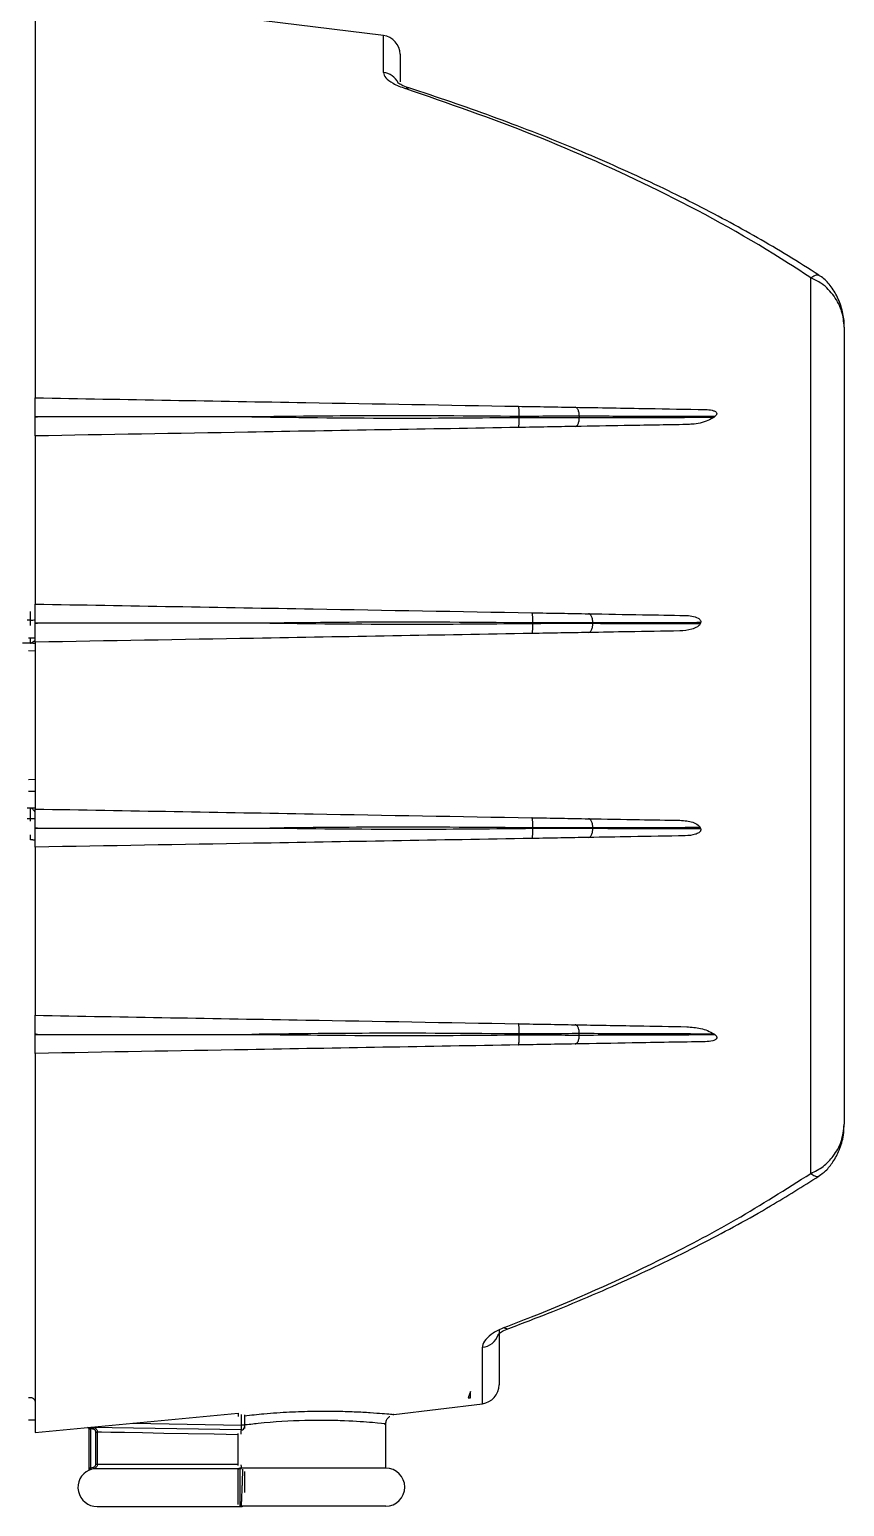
# Model space of a CAD drawing. Extents: x 7 to 135, y 3 to 97.
# Drawn here: x 105.506 to 108.074, y 39.023 to 43.678 of the extents above; entities that cross this region are included whole.
import ezdxf

# ---------------------------------------------------------------- set-up
doc = ezdxf.new("R2010")
doc.units = 0
doc.header["$MEASUREMENT"] = 0
doc.layers.add('OBJECT', color=7, linetype='CONTINUOUS')

msp = doc.modelspace()

# ---------------------------------------------------------------- linework, layer by layer
at = {"layer": 'OBJECT'}
for p, q in [((106.6211, 43.6591), (105.5237, 43.7939)), ((105.5237, 43.7939), (105.5237, 42.5169)), ((106.6211, 43.5423), (106.6211, 43.6591)), ((106.6737, 43.5996), (106.6737, 43.5132)), ((107.9684, 40.0727), (107.9684, 42.8951)), ((107.9949, 42.9026), (107.9937, 42.9036)), ((108.0737, 42.7399), (108.0737, 40.2278)), ((105.5237, 42.457), (105.5237, 42.4567)), ((107.0495, 42.4583), (107.0495, 42.4554)), ((107.2386, 42.4592), (107.2386, 42.4546)), ((105.5237, 42.3969), (105.5237, 41.8669)), ((105.509, 41.8164), (105.4986, 41.8164)), ((105.509, 41.8164), (105.4986, 41.8164)), ((105.509, 41.8164), (105.509, 41.843)), ((105.509, 41.7991), (105.509, 41.8164)), ((105.5237, 41.807), (105.5237, 41.8067)), ((107.0922, 41.8076), (107.0922, 41.8062)), ((107.2813, 41.8074), (107.2813, 41.8063)), ((105.5031, 41.7603), (105.509, 41.7602)), ((105.509, 41.7433), (105.4844, 41.7437)), ((105.5031, 41.7206), (105.5237, 41.72)), ((105.5237, 41.7469), (105.5237, 41.2209)), ((105.5237, 41.314), (105.5031, 41.3134)), ((105.5031, 41.2772), (105.5237, 41.2778)), ((105.4988, 41.2243), (105.509, 41.2244)), ((105.509, 41.1905), (105.4984, 41.1903)), ((105.509, 41.1831), (105.509, 41.1905)), ((105.5237, 41.1607), (105.5237, 41.161)), ((107.0922, 41.1602), (107.0922, 41.1616)), ((107.2813, 41.1603), (107.2813, 41.1614)), ((105.509, 41.1235), (105.509, 41.1395)), ((105.5237, 41.1009), (105.5237, 40.5709)), ((105.5237, 40.5107), (105.5237, 40.511)), ((107.0495, 40.5094), (107.0495, 40.5123)), ((107.2386, 40.5086), (107.2386, 40.5132)), ((105.5237, 40.4509), (105.5237, 39.2557)), ((106.9857, 39.5792), (106.9857, 39.4065)), ((106.9331, 39.3469), (106.9331, 39.5246)), ((106.8957, 39.3852), (106.8888, 39.3655)), ((106.8957, 39.3655), (106.8957, 39.3852)), ((105.5148, 39.3652), (105.5031, 39.3656)), ((106.6536, 39.3126), (106.9331, 39.3469)), ((106.8888, 39.3655), (106.8957, 39.3655)), ((105.5031, 39.296), (105.5237, 39.2956)), ((105.5237, 39.2557), (106.1637, 39.3165)), ((105.8315, 39.285), (106.1744, 39.279)), ((106.1637, 39.3165), (106.1637, 39.3066)), ((106.1744, 39.279), (106.1744, 39.313)), ((106.1837, 39.3118), (106.1837, 39.279)), ((105.6888, 39.2725), (105.6987, 39.2674)), ((105.6937, 39.2675), (105.6888, 39.2725)), ((105.6937, 39.2673), (105.6937, 39.2675)), ((105.6937, 39.2673), (105.6987, 39.2673)), ((105.6937, 39.1445), (105.6937, 39.2673)), ((106.1736, 39.264), (105.6979, 39.2723)), ((105.6987, 39.2674), (105.6987, 39.2673)), ((105.7049, 39.2672), (105.6987, 39.2673)), ((105.6987, 39.2673), (105.6987, 39.1445)), ((105.7148, 39.2572), (105.7197, 39.2572)), ((105.7148, 39.1565), (105.7148, 39.2572)), ((105.7197, 39.2572), (105.7197, 39.1565)), ((106.1637, 39.1524), (106.1637, 39.2532)), ((106.1837, 39.279), (106.1744, 39.279)), ((106.1837, 39.279), (106.1837, 39.274)), ((106.6287, 39.1439), (106.6287, 39.2836)), ((105.6987, 39.1445), (105.7067, 39.1467)), ((105.7148, 39.1565), (105.7197, 39.1565)), ((105.7197, 39.1565), (106.1637, 39.1565)), ((105.6937, 39.1445), (105.6987, 39.1445)), ((106.1737, 39.1418), (105.7077, 39.1418)), ((106.1688, 39.1428), (106.1672, 39.1428)), ((106.1687, 39.1439), (106.1688, 39.1424)), ((106.6287, 39.1439), (106.1687, 39.1439)), ((105.7187, 39.023), (106.1737, 39.023)), ((106.1688, 39.0253), (106.1687, 39.0239)), ((106.6287, 39.0239), (106.1688, 39.0239))]:
    msp.add_line(p, q, dxfattribs=at)
at = {"layer": 'OBJECT', "flags": 128}
for points in [[(106.6903, 43.4915), (106.6968, 43.4938), (106.7014, 43.4934)], [(107.9684, 42.8951), (107.9781, 42.9018), (107.9865, 42.9048), (107.993, 42.904), (107.9937, 42.9036)], [(107.9684, 40.0727), (107.9781, 40.0659), (107.9865, 40.0629), (107.993, 40.0637), (107.9937, 40.0641)], [(106.1637, 39.2492), (106.0879, 39.2505), (106.0055, 39.252), (105.9293, 39.2534), (105.8618, 39.2546), (105.8054, 39.2556), (105.762, 39.2564), (105.7331, 39.2569), (105.7197, 39.2572)]]:
    msp.add_lwpolyline(points, dxfattribs=at)
at = {"layer": 'OBJECT'}
for centre, radius, start, end in [((106.6137, 43.5996), 0.06, 0, 83), ((106.6149, 43.4829), 0.0597, 26.9163, 84.0578), ((105.5126, 41.8424), 0.0262, 262.2081, 295.2594), ((105.5126, 41.8424), 0.0262, 262.2075, 295.2622), ((105.5126, 41.7908), 0.0308, 263.3285, 291.2193), ((105.5126, 41.1614), 0.0292, 67.5368, 97.0247), ((105.5125, 41.0993), 0.0245, 62.7942, 98.3042), ((105.5125, 41.0992), 0.0245, 62.7926, 98.3037), ((106.9277, 39.5833), 0.0589, 275.1683, 341.069), ((107.0119, 39.5974), 0.0142, 227.6151, 286.9572), ((106.9257, 39.4065), 0.06, 277, 0), ((105.6974, 39.3386), 0.0713, 267.0256, 270.9761), ((105.6333, 39.2697), 0.0716, 357.9998, 2.0002), ((106.1737, 39.274), 0.01, 269, 0), ((105.6336, 39.1306), 0.0749, 8.6257, 12.4394), ((105.7187, 39.083), 0.06, 114.6066, 270), ((106.6287, 39.0839), 0.06, 270, 90)]:
    msp.add_arc(centre, radius, start, end, dxfattribs=at)
for centre, major_axis, ratio, start_param, end_param in [((110.1424, 41.4839), (3.0188, 0), 0.564143, 2.532933, 2.534061), ((110.5056, 41.4839), (2.9415, 0), 0.564143, 2.944733, 2.946684), ((110.5056, 41.4839), (2.9415, 0), 0.564143, 3.336501, 3.338452), ((110.1424, 41.4839), (3.0188, 0), 0.564143, 3.749125, 3.750253), ((106.1737, 39.279), (0.0002, 0.015), 0.044174, 3.141335, 4.713288)]:
    msp.add_ellipse(centre, major_axis=major_axis, ratio=ratio, start_param=start_param, end_param=end_param, dxfattribs=at)
for points, knots in [([(106.6211, 43.5423), (106.6227, 43.5369), (106.6259, 43.5259), (106.65, 43.5072), (106.6766, 43.4968), (106.6903, 43.4915)], [0, 0, 0, 0, 0.32654, 0.652945, 1, 1, 1, 1]), ([(106.7015, 43.4934), (106.701, 43.4936), (106.6919, 43.4962), (106.679, 43.5019), (106.6674, 43.5089), (106.6663, 43.51), (106.6658, 43.5104)], [0, 0, 0, 0, 0.020619, 0.417902, 0.754577, 1, 1, 1, 1]), ([(107.9684, 42.8951), (107.9373, 42.9153), (107.7818, 43.0166), (107.4926, 43.1737), (107.0959, 43.3509), (106.8257, 43.4445), (106.6903, 43.4915)], [0, 0, 0, 0, 0.077798, 0.389331, 0.69397, 1, 1, 1, 1]), ([(107.9937, 42.9036), (107.9613, 42.9241), (107.8658, 42.9848), (107.6989, 43.0794), (107.487, 43.1868), (107.2566, 43.2903), (107.0101, 43.3882), (106.8225, 43.4541), (106.7184, 43.4879), (106.7014, 43.4934)], [0, 0, 0, 0, 0.079797, 0.235742, 0.401344, 0.578667, 0.767792, 0.962012, 1, 1, 1, 1]), ([(108.0737, 42.7399), (108.0721, 42.7567), (108.0686, 42.7906), (108.043, 42.8389), (108.0083, 42.8761), (107.9799, 42.8896), (107.9684, 42.8951)], [0, 0, 0, 0, 0.261321, 0.527903, 0.808326, 1, 1, 1, 1]), ([(108.0735, 42.7402), (108.0736, 42.7416), (108.0744, 42.7575), (108.0689, 42.7896), (108.0546, 42.8332), (108.0311, 42.8701), (108.0102, 42.8937), (107.9961, 42.9012), (107.9932, 42.9028)], [0, 0, 0, 0, 0.021417, 0.250322, 0.506534, 0.742974, 0.94685, 1, 1, 1, 1]), ([(105.5237, 42.5169), (105.808, 42.5119), (106.3156, 42.503), (106.8229, 42.4942), (107.0462, 42.4903)], [0, 0, 0, 0, 0.560011, 1, 1, 1, 1]), ([(105.5237, 42.457), (105.5237, 42.4637), (105.5237, 42.4771), (105.5237, 42.4949), (105.5237, 42.5085), (105.5237, 42.5158), (105.5237, 42.5166), (105.5237, 42.5169)], [0, 0, 0, 0, 0.212706, 0.425419, 0.638708, 0.85337, 1, 1, 1, 1]), ([(105.5307, 42.4569), (105.5294, 42.4569), (105.5271, 42.4569), (105.5248, 42.457), (105.5237, 42.457)], [0, 0, 0, 0, 0.56, 1, 1, 1, 1]), ([(105.5237, 42.4567), (105.525, 42.4568), (105.5273, 42.4568), (105.5296, 42.4568), (105.5307, 42.4569)], [0, 0, 0, 0, 0.5600019, 1, 1, 1, 1]), ([(105.5237, 42.3969), (105.5237, 42.3974), (105.5237, 42.3985), (105.5237, 42.4076), (105.5237, 42.4223), (105.5237, 42.4397), (105.5237, 42.4516), (105.5237, 42.4567)], [0, 0, 0, 0, 0.1875984, 0.4047591, 0.62077, 0.8351717, 1, 1, 1, 1]), ([(106.2069, 42.4569), (106.2063, 42.4569), (106.0873, 42.4569), (105.8836, 42.4569), (105.6594, 42.4569), (105.5529, 42.4569), (105.5312, 42.4569), (105.5307, 42.4569)], [0, 0, 0, 0, 0.002912, 0.527889, 0.903606, 0.997536, 1, 1, 1, 1]), ([(107.0495, 42.4583), (106.8923, 42.4595), (106.6114, 42.4616), (106.3305, 42.4583), (106.2069, 42.4569)], [0, 0, 0, 0, 0.559938, 1, 1, 1, 1]), ([(106.2069, 42.4569), (106.3642, 42.455), (106.6451, 42.4516), (106.926, 42.4543), (107.0495, 42.4554)], [0, 0, 0, 0, 0.560063, 1, 1, 1, 1]), ([(107.0495, 42.4583), (107.0495, 42.4623), (107.0496, 42.4685), (107.0492, 42.4759), (107.0488, 42.4811), (107.0482, 42.4852), (107.0474, 42.4892), (107.0467, 42.4899), (107.0462, 42.4903)], [0, 0, 0, 0, 0.239486, 0.36838, 0.499998, 0.631621, 0.760509, 1, 1, 1, 1]), ([(107.0462, 42.4903), (107.0773, 42.4897), (107.1398, 42.4887), (107.1966, 42.4877), (107.2251, 42.4872)], [0, 0, 0, 0, 0.498897, 1, 1, 1, 1]), ([(107.0462, 42.4234), (107.0467, 42.4239), (107.0474, 42.4245), (107.0482, 42.4285), (107.0488, 42.4327), (107.0492, 42.4378), (107.0496, 42.4452), (107.0495, 42.4514), (107.0495, 42.4554)], [0, 0, 0, 0, 0.239491, 0.368379, 0.5, 0.63162, 0.760514, 1, 1, 1, 1]), ([(107.2386, 42.4592), (107.2087, 42.459), (107.1488, 42.4587), (107.0826, 42.4584), (107.0495, 42.4583)], [0, 0, 0, 0, 0.500039, 1, 1, 1, 1]), ([(107.0495, 42.4554), (107.0826, 42.4553), (107.1488, 42.4551), (107.2087, 42.4547), (107.2386, 42.4546)], [0, 0, 0, 0, 0.4999611, 1, 1, 1, 1]), ([(107.2386, 42.4592), (107.2385, 42.4627), (107.2382, 42.4681), (107.2366, 42.4746), (107.2349, 42.479), (107.2327, 42.4826), (107.2295, 42.4862), (107.2268, 42.4868), (107.2251, 42.4872)], [0, 0, 0, 0, 0.239577, 0.368441, 0.5, 0.631562, 0.760425, 1, 1, 1, 1]), ([(107.2251, 42.4872), (107.3017, 42.4858), (107.4384, 42.4834), (107.5754, 42.4811), (107.6357, 42.48)], [0, 0, 0, 0, 0.559994, 1, 1, 1, 1]), ([(107.2251, 42.4266), (107.2268, 42.427), (107.2295, 42.4276), (107.2327, 42.4311), (107.2349, 42.4347), (107.2366, 42.4392), (107.2382, 42.4457), (107.2385, 42.4511), (107.2386, 42.4546)], [0, 0, 0, 0, 0.239575, 0.368436, 0.5, 0.631559, 0.76042, 1, 1, 1, 1]), ([(107.6657, 42.4576), (107.586, 42.4577), (107.4436, 42.4579), (107.3012, 42.4588), (107.2386, 42.4592)], [0, 0, 0, 0, 0.560009, 1, 1, 1, 1]), ([(107.2386, 42.4546), (107.318, 42.4546), (107.4597, 42.4545), (107.6014, 42.4556), (107.6637, 42.456)], [0, 0, 0, 0, 0.560012, 1, 1, 1, 1]), ([(107.6637, 42.456), (107.6572, 42.4522), (107.6366, 42.4401), (107.6058, 42.4342), (107.5831, 42.433), (107.5775, 42.4327)], [0, 0, 0, 0, 0.259599, 0.81953, 1, 1, 1, 1]), ([(107.6357, 42.48), (107.643, 42.4797), (107.6533, 42.4792), (107.6644, 42.4755), (107.6689, 42.4727), (107.6709, 42.4704), (107.6718, 42.4679), (107.6717, 42.4652), (107.67, 42.4614), (107.6674, 42.4591), (107.6657, 42.4576)], [0, 0, 0, 0, 0.401429, 0.570188, 0.633486, 0.697357, 0.744461, 0.791503, 0.861688, 1, 1, 1, 1]), ([(107.0462, 42.4234), (106.7619, 42.4185), (106.2544, 42.4096), (105.747, 42.4008), (105.5237, 42.3969)], [0, 0, 0, 0, 0.560009, 1, 1, 1, 1]), ([(107.2251, 42.4266), (107.1966, 42.4261), (107.1398, 42.4251), (107.0773, 42.424), (107.0462, 42.4234)], [0, 0, 0, 0, 0.501103, 1, 1, 1, 1]), ([(107.5775, 42.4327), (107.5116, 42.4316), (107.3938, 42.4295), (107.2766, 42.4275), (107.2251, 42.4266)], [0, 0, 0, 0, 0.5600182, 1, 1, 1, 1]), ([(105.5237, 41.8669), (105.816, 41.8618), (106.3378, 41.8527), (106.8594, 41.8436), (107.0889, 41.8395)], [0, 0, 0, 0, 0.56001, 1, 1, 1, 1]), ([(105.5237, 41.807), (105.5237, 41.8137), (105.5237, 41.8271), (105.5237, 41.8449), (105.5237, 41.8585), (105.5237, 41.8658), (105.5237, 41.8666), (105.5237, 41.8669)], [0, 0, 0, 0, 0.212707, 0.425417, 0.63871, 0.853369, 1, 1, 1, 1]), ([(105.5307, 41.8069), (105.5294, 41.8069), (105.5271, 41.8069), (105.5248, 41.807), (105.5237, 41.807)], [0, 0, 0, 0, 0.56, 1, 1, 1, 1]), ([(105.5237, 41.8067), (105.525, 41.8068), (105.5273, 41.8068), (105.5296, 41.8068), (105.5307, 41.8069)], [0, 0, 0, 0, 0.560002, 1, 1, 1, 1]), ([(105.5237, 41.7469), (105.5237, 41.7474), (105.5237, 41.7485), (105.5237, 41.7576), (105.5237, 41.7723), (105.5237, 41.7897), (105.5237, 41.8016), (105.5237, 41.8067)], [0, 0, 0, 0, 0.187598, 0.40476, 0.620774, 0.835176, 1, 1, 1, 1]), ([(106.2629, 41.8069), (106.2622, 41.8069), (106.1246, 41.8069), (105.9022, 41.8069), (105.6594, 41.8069), (105.5529, 41.8069), (105.5312, 41.8069), (105.5307, 41.8069)], [0, 0, 0, 0, 0.002739, 0.563972, 0.910975, 0.997726, 1, 1, 1, 1]), ([(107.0922, 41.8076), (106.9374, 41.8088), (106.661, 41.8111), (106.3845, 41.8082), (106.2629, 41.8069)], [0, 0, 0, 0, 0.559941, 1, 1, 1, 1]), ([(106.2629, 41.8069), (106.4177, 41.8052), (106.6942, 41.8022), (106.9706, 41.805), (107.0922, 41.8062)], [0, 0, 0, 0, 0.560059, 1, 1, 1, 1]), ([(107.0922, 41.8076), (107.0922, 41.8116), (107.0923, 41.8178), (107.0919, 41.8252), (107.0915, 41.8303), (107.0909, 41.8344), (107.0901, 41.8384), (107.0894, 41.8391), (107.0889, 41.8395)], [0, 0, 0, 0, 0.239486, 0.368382, 0.500003, 0.63162, 0.760514, 1, 1, 1, 1]), ([(107.0889, 41.8395), (107.12, 41.839), (107.1823, 41.8379), (107.2389, 41.8369), (107.2673, 41.8364)], [0, 0, 0, 0, 0.4992737, 1, 1, 1, 1]), ([(107.0889, 41.7742), (107.0894, 41.7746), (107.0901, 41.7753), (107.0909, 41.7793), (107.0915, 41.7834), (107.0919, 41.7885), (107.0923, 41.796), (107.0922, 41.8022), (107.0922, 41.8062)], [0, 0, 0, 0, 0.2394857, 0.3683798, 0.4999976, 0.6316166, 0.760514, 1, 1, 1, 1]), ([(107.2813, 41.8074), (107.2514, 41.8074), (107.1915, 41.8074), (107.1253, 41.8075), (107.0922, 41.8076)], [0, 0, 0, 0, 0.500043, 1, 1, 1, 1]), ([(107.0922, 41.8062), (107.1253, 41.8062), (107.1915, 41.8063), (107.2514, 41.8063), (107.2813, 41.8063)], [0, 0, 0, 0, 0.499957, 1, 1, 1, 1]), ([(107.2813, 41.8074), (107.2811, 41.8111), (107.2809, 41.8166), (107.2792, 41.8234), (107.2774, 41.828), (107.2752, 41.8317), (107.2719, 41.8354), (107.2691, 41.836), (107.2673, 41.8364)], [0, 0, 0, 0, 0.239578, 0.368438, 0.500002, 0.631562, 0.760427, 1, 1, 1, 1]), ([(107.2673, 41.8364), (107.3242, 41.8354), (107.4259, 41.8337), (107.5279, 41.8319), (107.5727, 41.8311)], [0, 0, 0, 0, 0.55998, 1, 1, 1, 1]), ([(107.2673, 41.7773), (107.2691, 41.7777), (107.2719, 41.7784), (107.2752, 41.782), (107.2774, 41.7857), (107.2792, 41.7904), (107.2809, 41.7971), (107.2811, 41.8027), (107.2813, 41.8063)], [0, 0, 0, 0, 0.239573, 0.368437, 0.499999, 0.631563, 0.760424, 1, 1, 1, 1]), ([(107.6209, 41.8084), (107.5575, 41.8081), (107.4443, 41.8075), (107.3311, 41.8074), (107.2813, 41.8074)], [0, 0, 0, 0, 0.560013, 1, 1, 1, 1]), ([(107.2813, 41.8063), (107.3445, 41.8059), (107.4573, 41.8052), (107.5701, 41.8053), (107.6198, 41.8053)], [0, 0, 0, 0, 0.560015, 1, 1, 1, 1]), ([(107.6198, 41.8053), (107.619, 41.8037), (107.6168, 41.7997), (107.6077, 41.793), (107.5873, 41.7848), (107.5682, 41.7833), (107.5556, 41.7823)], [0, 0, 0, 0, 0.0729665, 0.1943365, 0.4686994, 1, 1, 1, 1]), ([(107.5727, 41.8311), (107.5796, 41.8307), (107.5932, 41.8299), (107.6084, 41.8258), (107.6169, 41.8201), (107.6198, 41.817), (107.6213, 41.8136), (107.6215, 41.8107), (107.6211, 41.8091), (107.6209, 41.8084)], [0, 0, 0, 0, 0.347786, 0.698121, 0.777967, 0.85834, 0.911742, 0.965437, 1, 1, 1, 1]), ([(105.509, 41.7433), (105.509, 41.7435), (105.5091, 41.7438), (105.5091, 41.7464), (105.5091, 41.7502), (105.5091, 41.755), (105.509, 41.7584), (105.509, 41.7602)], [0, 0, 0, 0, 0.19884, 0.397675, 0.596349, 0.794927, 1, 1, 1, 1]), ([(105.509, 41.7433), (105.509, 41.7433), (105.5098, 41.7433), (105.5113, 41.7438), (105.5145, 41.7462), (105.5188, 41.7499), (105.5229, 41.752), (105.5235, 41.7525), (105.5237, 41.7528)], [0, 0, 0, 0, 0.004826, 0.167632, 0.323939, 0.635589, 0.851935, 1, 1, 1, 1]), ([(107.0889, 41.7742), (106.7967, 41.7691), (106.2749, 41.76), (105.7533, 41.7509), (105.5237, 41.7469)], [0, 0, 0, 0, 0.560008, 1, 1, 1, 1]), ([(107.2673, 41.7773), (107.2389, 41.7768), (107.1823, 41.7758), (107.12, 41.7747), (107.0889, 41.7742)], [0, 0, 0, 0, 0.5007263, 1, 1, 1, 1]), ([(107.5556, 41.7823), (107.5016, 41.7814), (107.4052, 41.7797), (107.3094, 41.778), (107.2673, 41.7773)], [0, 0, 0, 0, 0.560039, 1, 1, 1, 1]), ([(105.5233, 41.743), (105.5221, 41.7431), (105.5188, 41.7431), (105.5137, 41.7432), (105.5101, 41.7433), (105.5091, 41.7433), (105.509, 41.7433)], [0, 0, 0, 0, 0.282292, 0.802279, 0.988205, 1, 1, 1, 1]), ([(105.509, 41.2244), (105.5091, 41.2244), (105.5113, 41.2245), (105.516, 41.2246), (105.5199, 41.2246), (105.5218, 41.2247)], [0, 0, 0, 0, 0.012928, 0.492105, 1, 1, 1, 1]), ([(105.509, 41.1905), (105.509, 41.1938), (105.5091, 41.2006), (105.5091, 41.2102), (105.5091, 41.2179), (105.5091, 41.2234), (105.509, 41.2241), (105.509, 41.2244)], [0, 0, 0, 0, 0.19802, 0.396023, 0.593896, 0.791712, 1, 1, 1, 1]), ([(105.5237, 41.21), (105.5235, 41.2108), (105.5229, 41.2125), (105.5184, 41.2178), (105.5135, 41.2233), (105.5101, 41.2245), (105.509, 41.2244), (105.509, 41.2244)], [0, 0, 0, 0, 0.162034, 0.354588, 0.79045, 0.995241, 1, 1, 1, 1]), ([(105.5237, 41.2209), (105.816, 41.2158), (106.3378, 41.2067), (106.8594, 41.1976), (107.0889, 41.1935)], [0, 0, 0, 0, 0.56001, 1, 1, 1, 1]), ([(105.5237, 41.161), (105.5237, 41.1669), (105.5237, 41.1795), (105.5237, 41.197), (105.5237, 41.2111), (105.5237, 41.2195), (105.5237, 41.2204), (105.5237, 41.2209)], [0, 0, 0, 0, 0.187683, 0.400359, 0.613503, 0.827951, 1, 1, 1, 1]), ([(107.0922, 41.1616), (107.0922, 41.1656), (107.0923, 41.1718), (107.0919, 41.1792), (107.0915, 41.1843), (107.0909, 41.1884), (107.0901, 41.1924), (107.0894, 41.1931), (107.0889, 41.1935)], [0, 0, 0, 0, 0.239485, 0.368383, 0.500002, 0.63162, 0.760514, 1, 1, 1, 1]), ([(107.0889, 41.1935), (107.12, 41.193), (107.1823, 41.1919), (107.2389, 41.1909), (107.2673, 41.1904)], [0, 0, 0, 0, 0.499274, 1, 1, 1, 1]), ([(105.5307, 41.1609), (105.5294, 41.1609), (105.5271, 41.1609), (105.5248, 41.161), (105.5237, 41.161)], [0, 0, 0, 0, 0.56, 1, 1, 1, 1]), ([(105.5237, 41.1607), (105.525, 41.1608), (105.5273, 41.1608), (105.5296, 41.1608), (105.5307, 41.1609)], [0, 0, 0, 0, 0.560002, 1, 1, 1, 1]), ([(105.5237, 41.1009), (105.5237, 41.1015), (105.5237, 41.1029), (105.5237, 41.1134), (105.5237, 41.1287), (105.5237, 41.1455), (105.5237, 41.1565), (105.5237, 41.1607)], [0, 0, 0, 0, 0.2172, 0.434331, 0.650168, 0.864392, 1, 1, 1, 1]), ([(105.5307, 41.1609), (105.5312, 41.1609), (105.6688, 41.1609), (105.891, 41.1609), (106.1338, 41.1609), (106.2404, 41.1609), (106.2622, 41.1609), (106.2629, 41.1609)], [0, 0, 0, 0, 0.0022739, 0.5635065, 0.91051, 0.9972608, 1, 1, 1, 1]), ([(107.0922, 41.1616), (106.9374, 41.1628), (106.661, 41.1651), (106.3845, 41.1622), (106.2629, 41.1609)], [0, 0, 0, 0, 0.559941, 1, 1, 1, 1]), ([(106.2629, 41.1609), (106.4177, 41.1592), (106.6942, 41.1562), (106.9706, 41.159), (107.0922, 41.1602)], [0, 0, 0, 0, 0.560059, 1, 1, 1, 1]), ([(107.0889, 41.1282), (107.0894, 41.1286), (107.0901, 41.1293), (107.0909, 41.1333), (107.0915, 41.1374), (107.0919, 41.1425), (107.0923, 41.15), (107.0922, 41.1562), (107.0922, 41.1602)], [0, 0, 0, 0, 0.239486, 0.36838, 0.499998, 0.631617, 0.760515, 1, 1, 1, 1]), ([(107.2813, 41.1614), (107.2514, 41.1614), (107.1915, 41.1614), (107.1253, 41.1615), (107.0922, 41.1616)], [0, 0, 0, 0, 0.500043, 1, 1, 1, 1]), ([(107.0922, 41.1602), (107.1253, 41.1602), (107.1915, 41.1603), (107.2514, 41.1603), (107.2813, 41.1603)], [0, 0, 0, 0, 0.499957, 1, 1, 1, 1]), ([(107.2813, 41.1614), (107.2811, 41.1651), (107.2809, 41.1706), (107.2792, 41.1774), (107.2774, 41.182), (107.2752, 41.1857), (107.2719, 41.1894), (107.2691, 41.19), (107.2673, 41.1904)], [0, 0, 0, 0, 0.239578, 0.368437, 0.500002, 0.631563, 0.760427, 1, 1, 1, 1]), ([(107.2673, 41.1904), (107.321, 41.1895), (107.4169, 41.1878), (107.5132, 41.1861), (107.5556, 41.1854)], [0, 0, 0, 0, 0.559976, 1, 1, 1, 1]), ([(107.2673, 41.1313), (107.2691, 41.1317), (107.2719, 41.1324), (107.2752, 41.136), (107.2774, 41.1397), (107.2792, 41.1444), (107.2809, 41.1511), (107.2811, 41.1567), (107.2813, 41.1603)], [0, 0, 0, 0, 0.239573, 0.368437, 0.499998, 0.631563, 0.760423, 1, 1, 1, 1]), ([(107.6198, 41.1625), (107.5566, 41.1622), (107.4438, 41.1618), (107.3309, 41.1615), (107.2813, 41.1614)], [0, 0, 0, 0, 0.560004, 1, 1, 1, 1]), ([(107.2813, 41.1603), (107.3447, 41.1601), (107.4579, 41.1596), (107.5711, 41.1594), (107.6209, 41.1593)], [0, 0, 0, 0, 0.5600038, 1, 1, 1, 1]), ([(107.5556, 41.1854), (107.5628, 41.185), (107.5765, 41.1842), (107.5961, 41.1796), (107.6099, 41.1736), (107.6175, 41.1669), (107.6191, 41.1638), (107.6198, 41.1625)], [0, 0, 0, 0, 0.307715, 0.577846, 0.849689, 0.938704, 1, 1, 1, 1]), ([(107.6209, 41.1593), (107.6211, 41.1583), (107.6216, 41.1563), (107.621, 41.153), (107.6188, 41.1494), (107.6134, 41.1448), (107.5981, 41.1382), (107.5835, 41.1373), (107.5727, 41.1366)], [0, 0, 0, 0, 0.052381, 0.104942, 0.166386, 0.263156, 0.457422, 1, 1, 1, 1]), ([(107.0889, 41.1282), (106.7967, 41.1231), (106.2749, 41.114), (105.7533, 41.1049), (105.5237, 41.1009)], [0, 0, 0, 0, 0.560008, 1, 1, 1, 1]), ([(107.2673, 41.1313), (107.2389, 41.1308), (107.1823, 41.1298), (107.12, 41.1287), (107.0889, 41.1282)], [0, 0, 0, 0, 0.500726, 1, 1, 1, 1]), ([(107.5727, 41.1366), (107.5156, 41.1356), (107.4134, 41.1339), (107.3119, 41.1321), (107.2673, 41.1313)], [0, 0, 0, 0, 0.560034, 1, 1, 1, 1]), ([(105.5237, 40.5709), (105.808, 40.5659), (106.3156, 40.557), (106.8229, 40.5482), (107.0462, 40.5443)], [0, 0, 0, 0, 0.560011, 1, 1, 1, 1]), ([(105.5237, 40.511), (105.5237, 40.5169), (105.5237, 40.5295), (105.5237, 40.547), (105.5237, 40.5611), (105.5237, 40.5695), (105.5237, 40.5704), (105.5237, 40.5709)], [0, 0, 0, 0, 0.18768, 0.400356, 0.6135, 0.827951, 1, 1, 1, 1]), ([(107.0495, 40.5123), (107.0495, 40.5163), (107.0496, 40.5225), (107.0492, 40.5299), (107.0488, 40.5351), (107.0482, 40.5392), (107.0474, 40.5432), (107.0467, 40.5439), (107.0462, 40.5443)], [0, 0, 0, 0, 0.239485, 0.368379, 0.499998, 0.631621, 0.760509, 1, 1, 1, 1]), ([(107.0462, 40.5443), (107.0773, 40.5437), (107.1398, 40.5427), (107.1966, 40.5417), (107.2251, 40.5412)], [0, 0, 0, 0, 0.498897, 1, 1, 1, 1]), ([(105.5307, 40.5109), (105.5294, 40.5109), (105.5271, 40.5109), (105.5248, 40.511), (105.5237, 40.511)], [0, 0, 0, 0, 0.56, 1, 1, 1, 1]), ([(105.5237, 40.5107), (105.525, 40.5108), (105.5273, 40.5108), (105.5296, 40.5108), (105.5307, 40.5109)], [0, 0, 0, 0, 0.560002, 1, 1, 1, 1]), ([(105.5237, 40.4509), (105.5237, 40.4515), (105.5237, 40.4529), (105.5237, 40.4634), (105.5237, 40.4787), (105.5237, 40.4955), (105.5237, 40.5065), (105.5237, 40.5107)], [0, 0, 0, 0, 0.217202, 0.434333, 0.650165, 0.86439, 1, 1, 1, 1]), ([(105.5307, 40.5109), (105.5312, 40.5109), (105.6501, 40.5109), (105.8537, 40.5109), (106.0779, 40.5109), (106.1845, 40.5109), (106.2063, 40.5109), (106.2069, 40.5109)], [0, 0, 0, 0, 0.002464, 0.527441, 0.903158, 0.997088, 1, 1, 1, 1]), ([(107.0495, 40.5123), (106.8923, 40.5135), (106.6114, 40.5156), (106.3305, 40.5123), (106.2069, 40.5109)], [0, 0, 0, 0, 0.5599377, 1, 1, 1, 1]), ([(106.2069, 40.5109), (106.3642, 40.509), (106.6451, 40.5056), (106.926, 40.5083), (107.0495, 40.5094)], [0, 0, 0, 0, 0.560063, 1, 1, 1, 1]), ([(107.0462, 40.4774), (107.0467, 40.4779), (107.0474, 40.4785), (107.0482, 40.4825), (107.0488, 40.4867), (107.0492, 40.4918), (107.0496, 40.4992), (107.0495, 40.5054), (107.0495, 40.5094)], [0, 0, 0, 0, 0.239491, 0.368379, 0.500001, 0.631621, 0.760515, 1, 1, 1, 1]), ([(107.2386, 40.5132), (107.2087, 40.513), (107.1488, 40.5127), (107.0826, 40.5124), (107.0495, 40.5123)], [0, 0, 0, 0, 0.500039, 1, 1, 1, 1]), ([(107.0495, 40.5094), (107.0826, 40.5093), (107.1488, 40.5091), (107.2087, 40.5087), (107.2386, 40.5086)], [0, 0, 0, 0, 0.499961, 1, 1, 1, 1]), ([(107.2386, 40.5132), (107.2385, 40.5167), (107.2382, 40.5221), (107.2366, 40.5286), (107.2349, 40.533), (107.2327, 40.5366), (107.2295, 40.5402), (107.2268, 40.5408), (107.2251, 40.5412)], [0, 0, 0, 0, 0.239578, 0.368441, 0.5, 0.631562, 0.760425, 1, 1, 1, 1]), ([(107.2251, 40.5412), (107.2908, 40.54), (107.4081, 40.538), (107.5258, 40.5359), (107.5775, 40.535)], [0, 0, 0, 0, 0.5599894, 1, 1, 1, 1]), ([(107.2251, 40.4806), (107.2268, 40.481), (107.2295, 40.4816), (107.2327, 40.4851), (107.2349, 40.4887), (107.2366, 40.4932), (107.2382, 40.4997), (107.2385, 40.5051), (107.2386, 40.5086)], [0, 0, 0, 0, 0.239575, 0.368438, 0.5, 0.631559, 0.760422, 1, 1, 1, 1]), ([(107.6637, 40.5117), (107.5844, 40.512), (107.4427, 40.5126), (107.3009, 40.513), (107.2386, 40.5132)], [0, 0, 0, 0, 0.559998, 1, 1, 1, 1]), ([(107.2386, 40.5086), (107.3183, 40.5089), (107.4607, 40.5095), (107.603, 40.5099), (107.6657, 40.5101)], [0, 0, 0, 0, 0.5599983, 1, 1, 1, 1]), ([(107.5775, 40.535), (107.592, 40.5337), (107.6145, 40.5318), (107.6437, 40.5235), (107.657, 40.5157), (107.6637, 40.5117)], [0, 0, 0, 0, 0.472799, 0.731901, 1, 1, 1, 1]), ([(107.6657, 40.5101), (107.6671, 40.5089), (107.6694, 40.5068), (107.6714, 40.5034), (107.6719, 40.5005), (107.6712, 40.4981), (107.6695, 40.4956), (107.6656, 40.4928), (107.6543, 40.4886), (107.6437, 40.4881), (107.6357, 40.4877)], [0, 0, 0, 0, 0.11336, 0.188716, 0.241994, 0.295663, 0.34249, 0.417959, 0.560438, 1, 1, 1, 1]), ([(107.0462, 40.4774), (106.7619, 40.4725), (106.2544, 40.4636), (105.747, 40.4548), (105.5237, 40.4509)], [0, 0, 0, 0, 0.560009, 1, 1, 1, 1]), ([(107.2251, 40.4806), (107.1966, 40.4801), (107.1398, 40.4791), (107.0773, 40.478), (107.0462, 40.4774)], [0, 0, 0, 0, 0.501103, 1, 1, 1, 1]), ([(107.6357, 40.4877), (107.5589, 40.4864), (107.4218, 40.484), (107.2852, 40.4816), (107.2251, 40.4806)], [0, 0, 0, 0, 0.560012, 1, 1, 1, 1]), ([(107.9684, 40.0727), (107.9818, 40.0792), (108.0088, 40.0925), (108.0418, 40.1281), (108.0678, 40.1739), (108.0717, 40.2093), (108.0737, 40.2278)], [0, 0, 0, 0, 0.223098, 0.450964, 0.711814, 1, 1, 1, 1]), ([(107.9934, 40.0645), (108.0008, 40.0698), (108.0181, 40.082), (108.0401, 40.1099), (108.0596, 40.1474), (108.072, 40.1882), (108.0726, 40.2161), (108.0729, 40.2279)], [0, 0, 0, 0, 0.145564, 0.337884, 0.561779, 0.816261, 1, 1, 1, 1]), ([(107.0023, 39.5868), (107.0308, 39.5979), (107.1955, 39.6618), (107.4409, 39.7709), (107.7342, 39.9242), (107.8902, 40.0231), (107.9684, 40.0727)], [0, 0, 0, 0, 0.085246, 0.492531, 0.745832, 1, 1, 1, 1]), ([(107.0161, 39.5837), (107.0625, 39.6015), (107.1931, 39.6515), (107.3996, 39.7401), (107.6285, 39.8511), (107.8251, 39.9582), (107.9431, 40.0323), (107.9937, 40.0641)], [0, 0, 0, 0, 0.137618, 0.386871, 0.620037, 0.837164, 1, 1, 1, 1]), ([(107.0023, 39.5868), (106.99, 39.5813), (106.9653, 39.5701), (106.9416, 39.549), (106.9335, 39.5337), (106.9331, 39.5258), (106.9331, 39.5246)], [0, 0, 0, 0, 0.305397, 0.609717, 0.942896, 1, 1, 1, 1]), ([(106.9822, 39.5643), (106.9821, 39.5642), (106.9814, 39.5631), (106.9856, 39.5679), (106.9961, 39.5751), (107.0093, 39.5807), (107.0163, 39.5837)], [0, 0, 0, 0, 0.058351, 0.339189, 0.650341, 1, 1, 1, 1]), ([(105.509, 39.3669), (105.5107, 39.3666), (105.5141, 39.3661), (105.5185, 39.3632), (105.5219, 39.3591), (105.5235, 39.3548), (105.5237, 39.3521), (105.5237, 39.3511)], [0, 0, 0, 0, 0.216051, 0.431796, 0.654832, 0.88019, 1, 1, 1, 1]), ([(106.6234, 39.2836), (106.625, 39.2834), (106.6322, 39.2826), (106.592, 39.287), (106.5205, 39.2923), (106.4414, 39.2946), (106.3529, 39.294), (106.2623, 39.2891), (106.1961, 39.2809), (106.181, 39.2791)], [0, 0, 0, 0, 0.0611228, 0.2794529, 0.4983388, 0.6085751, 0.7188018, 0.9359299, 1, 1, 1, 1]), ([(106.1837, 39.3087), (106.2041, 39.311), (106.2522, 39.3164), (106.3256, 39.3212), (106.4019, 39.3237), (106.4708, 39.3237), (106.5317, 39.3218), (106.5815, 39.319), (106.6202, 39.316), (106.6445, 39.3138), (106.6557, 39.3127), (106.654, 39.3129), (106.6535, 39.3129)], [0, 0, 0, 0, 0.082011, 0.194138, 0.303134, 0.415314, 0.523942, 0.63571, 0.74443, 0.856365, 0.963952, 1, 1, 1, 1]), ([(106.6292, 39.2833), (106.6292, 39.2855), (106.6291, 39.2912), (106.6329, 39.2989), (106.6373, 39.3046), (106.6403, 39.3066), (106.641, 39.307)], [0, 0, 0, 0, 0.23549, 0.607949, 0.906563, 1, 1, 1, 1]), ([(105.7049, 39.2722), (105.7059, 39.2721), (105.7087, 39.2719), (105.7128, 39.2701), (105.7166, 39.2667), (105.7192, 39.2622), (105.7195, 39.2589), (105.7197, 39.2572)], [0, 0, 0, 0, 0.13363, 0.350722, 0.567252, 0.783574, 1, 1, 1, 1]), ([(105.7148, 39.2572), (105.7147, 39.2583), (105.7144, 39.2605), (105.7127, 39.2635), (105.7102, 39.2658), (105.7074, 39.267), (105.7056, 39.2671), (105.7049, 39.2672)], [0, 0, 0, 0, 0.2162437, 0.432474, 0.6490325, 0.8662601, 1, 1, 1, 1]), ([(106.1735, 39.251), (106.1735, 39.252), (106.1735, 39.2547), (106.1735, 39.2585), (106.1735, 39.2619), (106.1735, 39.2637), (106.1736, 39.2639), (106.1736, 39.264)], [0, 0, 0, 0, 0.138802, 0.374222, 0.609594, 0.845007, 1, 1, 1, 1]), ([(106.1837, 39.274), (106.1837, 39.2739), (106.1837, 39.2735), (106.1837, 39.2716), (106.1837, 39.2692), (106.1837, 39.2686)], [0, 0, 0, 0, 0.339983, 0.856433, 1, 1, 1, 1]), ([(105.7067, 39.1467), (105.7079, 39.147), (105.7101, 39.1477), (105.7127, 39.1501), (105.7144, 39.1531), (105.7147, 39.1554), (105.7148, 39.1565)], [0, 0, 0, 0, 0.263264, 0.509077, 0.754536, 1, 1, 1, 1]), ([(105.7197, 39.1565), (105.7195, 39.1548), (105.7192, 39.1514), (105.7166, 39.147), (105.7127, 39.1434), (105.7094, 39.1423), (105.7077, 39.1418)], [0, 0, 0, 0, 0.24564, 0.491182, 0.736941, 1, 1, 1, 1]), ([(106.1736, 39.1435), (106.1736, 39.1436), (106.1736, 39.1441), (106.1736, 39.1462), (106.1735, 39.1497), (106.1735, 39.1529), (106.1735, 39.1544)], [0, 0, 0, 0, 0.062915, 0.292029, 0.657687, 1, 1, 1, 1]), ([(105.6937, 39.1373), (105.6937, 39.1378), (105.6937, 39.1393), (105.6937, 39.1418), (105.6937, 39.1437), (105.6937, 39.1445)], [0, 0, 0, 0, 0.247648, 0.700177, 1, 1, 1, 1]), ([(105.6968, 39.1385), (105.6968, 39.1385), (105.6962, 39.1383), (105.6951, 39.1378), (105.694, 39.1374), (105.6938, 39.1373), (105.6937, 39.1373)], [0, 0, 0, 0, 0.011423, 0.334575, 0.688689, 1, 1, 1, 1]), ([(105.6987, 39.1445), (105.6985, 39.1441), (105.6982, 39.143), (105.6977, 39.1414), (105.6973, 39.1399), (105.697, 39.1389), (105.6969, 39.1386), (105.6968, 39.1385), (105.6968, 39.1385), (105.6968, 39.1385)], [0, 0, 0, 0, 0.155041, 0.388608, 0.601108, 0.793124, 0.944747, 0.976314, 1, 1, 1, 1]), ([(105.7077, 39.1418), (105.7044, 39.141), (105.7007, 39.1401), (105.6972, 39.1387), (105.6968, 39.1385)], [0, 0, 0, 0, 0.888145, 1, 1, 1, 1]), ([(106.1637, 39.1389), (106.1638, 39.1395), (106.1639, 39.1408), (106.1651, 39.1425), (106.1668, 39.1437), (106.1681, 39.1438), (106.1687, 39.1439)], [0, 0, 0, 0, 0.249886, 0.499775, 0.749881, 1, 1, 1, 1]), ([(106.1637, 39.0289), (106.1637, 39.0297), (106.1637, 39.0313), (106.1637, 39.0441), (106.1637, 39.0622), (106.1637, 39.0839), (106.1637, 39.1055), (106.1637, 39.1236), (106.1637, 39.1364), (106.1637, 39.138), (106.1637, 39.1389)], [0, 0, 0, 0, 0.125028, 0.250036, 0.375028, 0.500012, 0.624995, 0.749983, 0.874984, 1, 1, 1, 1]), ([(106.1688, 39.1424), (106.1688, 39.1412), (106.1688, 39.1389), (106.1688, 39.1324), (106.1688, 39.1218), (106.1688, 39.1055), (106.1688, 39.0839), (106.1688, 39.0622), (106.1688, 39.0459), (106.1688, 39.0354), (106.1688, 39.0288), (106.1688, 39.0265), (106.1688, 39.0253)], [0, 0, 0, 0, 0.079155, 0.15579, 0.2299, 0.369923, 0.499974, 0.630109, 0.770161, 0.844266, 0.92088, 1, 1, 1, 1]), ([(106.1738, 39.024), (106.1738, 39.0237), (106.1739, 39.0231), (106.1741, 39.0271), (106.1744, 39.0347), (106.1749, 39.0468), (106.1755, 39.0617), (106.1761, 39.0764), (106.1767, 39.0911), (106.1772, 39.1047), (106.1776, 39.1167), (106.178, 39.1266), (106.1783, 39.1341), (106.1785, 39.1383), (106.1786, 39.14), (106.1786, 39.1404)], [0, 0, 0, 0, 0.054298, 0.132751, 0.220951, 0.337296, 0.42516, 0.514732, 0.599832, 0.681644, 0.760168, 0.835405, 0.907354, 0.976019, 1, 1, 1, 1]), ([(106.1837, 39.1328), (106.1837, 39.131), (106.1837, 39.1274), (106.1837, 39.1195), (106.1837, 39.1101), (106.1837, 39.0996), (106.1837, 39.0886), (106.1837, 39.0775), (106.1837, 39.0706), (106.1837, 39.0672)], [0, 0, 0, 0, 0.139528, 0.286536, 0.431972, 0.577065, 0.720148, 0.862901, 1, 1, 1, 1]), ([(106.1738, 39.023), (106.1743, 39.023), (106.1754, 39.0231), (106.1768, 39.0234), (106.1776, 39.0238), (106.1779, 39.0239)], [0, 0, 0, 0, 0.388592, 0.791114, 1, 1, 1, 1])]:
    msp.add_open_spline(points, degree=3, knots=knots, dxfattribs=at)

doc.saveas('drawing.dxf')
